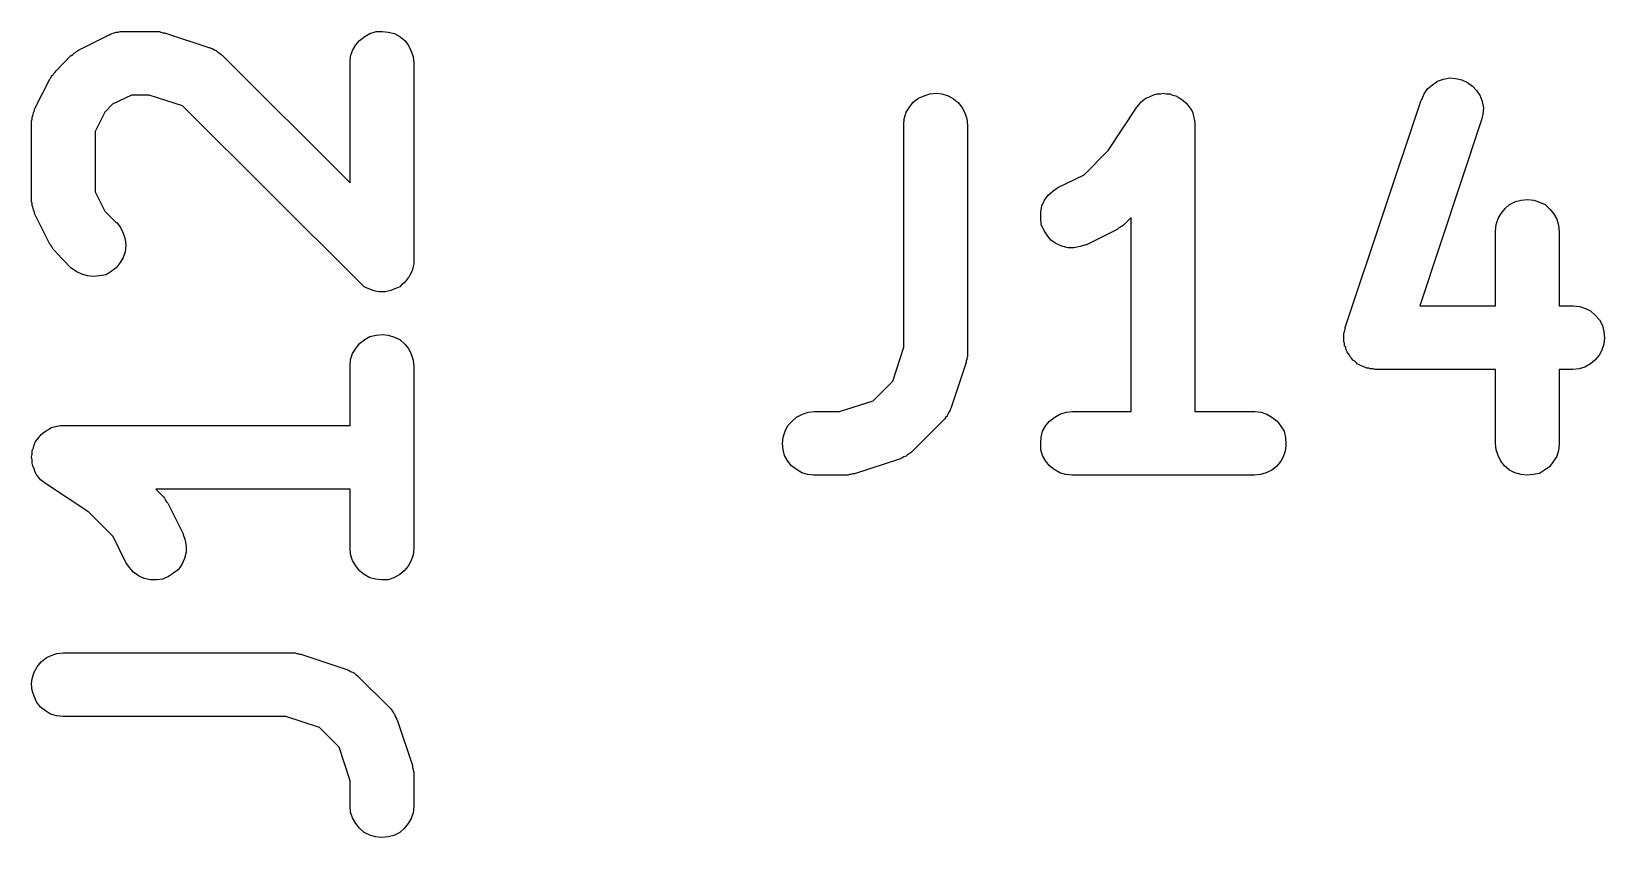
# Model space of a CAD drawing. Extents: x 169.2 to 195, y -135.1 to -106.
# Drawn here: x 192.176 to 194.645, y -115.245 to -113.979 of the extents above; entities that cross this region are included whole.
import ezdxf

# ---------------------------------------------------------------- set-up
doc = ezdxf.new("R2010")
doc.units = 0
doc.layers.add('BLACK', color=7, linetype='CONTINUOUS')

msp = doc.modelspace()

# ---------------------------------------------------------------- linework, layer by layer
at = {"layer": 'BLACK', "linetype": 'CONTINUOUS'}
for p, q in [((192.251, -114.008), (192.299, -113.984)), ((192.299, -113.984), (192.3, -113.984)), ((192.3, -113.984), (192.301, -113.983)), ((192.301, -113.983), (192.302, -113.982)), ((192.302, -113.982), (192.306, -113.981)), ((192.306, -113.981), (192.309, -113.98)), ((192.309, -113.98), (192.31, -113.98)), ((192.31, -113.98), (192.312, -113.98)), ((192.312, -113.98), (192.315, -113.979)), ((192.315, -113.979), (192.318, -113.979)), ((192.318, -113.979), (192.32, -113.979)), ((192.32, -113.979), (192.321, -113.979)), ((192.321, -113.979), (192.369, -113.979)), ((192.369, -113.979), (192.37, -113.979)), ((192.37, -113.979), (192.373, -113.979)), ((192.373, -113.979), (192.375, -113.979)), ((192.375, -113.979), (192.377, -113.979)), ((192.377, -113.979), (192.379, -113.98)), ((192.379, -113.98), (192.382, -113.981)), ((192.382, -113.981), (192.385, -113.981)), ((192.385, -113.981), (192.456, -114.005)), ((192.685, -114), (192.691, -113.993)), ((192.691, -113.993), (192.699, -113.987)), ((192.699, -113.987), (192.707, -113.982)), ((192.707, -113.982), (192.717, -113.979)), ((192.717, -113.979), (192.727, -113.979)), ((192.727, -113.979), (192.736, -113.98)), ((192.736, -113.98), (192.746, -113.982)), ((192.746, -113.982), (192.754, -113.987)), ((192.754, -113.987), (192.762, -113.993)), ((192.762, -113.993), (192.768, -114.001)), ((192.215, -114.041), (192.238, -114.017)), ((192.238, -114.017), (192.239, -114.017)), ((192.239, -114.017), (192.241, -114.015)), ((192.241, -114.015), (192.243, -114.013)), ((192.243, -114.013), (192.245, -114.012)), ((192.245, -114.012), (192.247, -114.01)), ((192.247, -114.01), (192.249, -114.009)), ((192.249, -114.009), (192.251, -114.008)), ((192.456, -114.005), (192.457, -114.005)), ((192.457, -114.005), (192.458, -114.006)), ((192.458, -114.006), (192.46, -114.006)), ((192.46, -114.006), (192.463, -114.008)), ((192.463, -114.008), (192.466, -114.009)), ((192.466, -114.009), (192.467, -114.01)), ((192.467, -114.01), (192.468, -114.011)), ((192.468, -114.011), (192.471, -114.013)), ((192.471, -114.013), (192.474, -114.015)), ((192.474, -114.015), (192.475, -114.016)), ((192.475, -114.016), (192.476, -114.017)), ((192.476, -114.017), (192.676, -114.217)), ((192.676, -114.028), (192.677, -114.018)), ((192.677, -114.018), (192.68, -114.009)), ((192.68, -114.009), (192.685, -114)), ((192.768, -114.001), (192.772, -114.01)), ((192.772, -114.01), (192.775, -114.019)), ((192.211, -114.045), (192.213, -114.043)), ((192.213, -114.043), (192.215, -114.041)), ((192.676, -114.029), (192.676, -114.028)), ((192.676, -114.217), (192.676, -114.029)), ((192.775, -114.019), (192.776, -114.029)), ((192.776, -114.029), (192.776, -114.338)), ((192.181, -114.101), (192.205, -114.054)), ((192.205, -114.054), (192.206, -114.053)), ((192.206, -114.053), (192.207, -114.051)), ((192.207, -114.051), (192.208, -114.048)), ((192.208, -114.048), (192.21, -114.047)), ((192.21, -114.047), (192.211, -114.045)), ((194.367, -114.069), (194.375, -114.063)), ((194.375, -114.063), (194.383, -114.057)), ((194.383, -114.057), (194.392, -114.054)), ((194.392, -114.054), (194.402, -114.052)), ((194.402, -114.052), (194.411, -114.053)), ((194.411, -114.053), (194.421, -114.055)), ((194.421, -114.055), (194.43, -114.059)), ((194.43, -114.059), (194.438, -114.065)), ((194.438, -114.065), (194.444, -114.072)), ((192.333, -114.079), (192.303, -114.093)), ((192.361, -114.079), (192.333, -114.079)), ((192.413, -114.096), (192.361, -114.079)), ((193.554, -114.098), (193.56, -114.09)), ((193.56, -114.09), (193.568, -114.084)), ((193.568, -114.084), (193.577, -114.08)), ((193.577, -114.08), (193.586, -114.077)), ((193.586, -114.077), (193.596, -114.076)), ((193.596, -114.076), (193.605, -114.077)), ((193.605, -114.077), (193.615, -114.08)), ((193.615, -114.08), (193.623, -114.085)), ((193.623, -114.085), (193.631, -114.091)), ((193.631, -114.091), (193.637, -114.099)), ((193.914, -114.094), (193.917, -114.09)), ((193.917, -114.09), (193.921, -114.087)), ((193.917, -114.09), (193.917, -114.09)), ((193.917, -114.09), (193.917, -114.09)), ((193.921, -114.087), (193.925, -114.084)), ((193.925, -114.084), (193.93, -114.082)), ((193.925, -114.084), (193.925, -114.084)), ((193.925, -114.084), (193.925, -114.084)), ((193.93, -114.082), (193.934, -114.08)), ((193.934, -114.08), (193.939, -114.078)), ((193.934, -114.08), (193.934, -114.08)), ((193.934, -114.08), (193.934, -114.08)), ((193.939, -114.078), (193.943, -114.077)), ((193.943, -114.077), (193.943, -114.077)), ((193.943, -114.077), (193.943, -114.077)), ((193.943, -114.077), (193.948, -114.077)), ((193.948, -114.077), (193.953, -114.076)), ((193.953, -114.076), (193.953, -114.076)), ((193.953, -114.076), (193.957, -114.077)), ((193.953, -114.076), (193.953, -114.076)), ((193.957, -114.077), (193.962, -114.077)), ((193.962, -114.077), (193.962, -114.077)), ((193.962, -114.077), (193.963, -114.077)), ((193.963, -114.077), (193.967, -114.079)), ((193.967, -114.079), (193.972, -114.08)), ((193.972, -114.08), (193.972, -114.08)), ((193.972, -114.08), (193.972, -114.08)), ((193.972, -114.08), (193.976, -114.082)), ((193.976, -114.082), (193.98, -114.085)), ((193.98, -114.085), (193.98, -114.085)), ((193.98, -114.085), (193.98, -114.085)), ((193.98, -114.085), (193.984, -114.088)), ((193.984, -114.088), (193.988, -114.091)), ((193.988, -114.091), (193.988, -114.091)), ((193.988, -114.091), (193.988, -114.091)), ((193.988, -114.091), (193.991, -114.095)), ((194.238, -114.444), (194.357, -114.087)), ((194.357, -114.087), (194.358, -114.086)), ((194.358, -114.086), (194.362, -114.077)), ((194.362, -114.077), (194.367, -114.069)), ((194.444, -114.072), (194.45, -114.08)), ((194.45, -114.08), (194.453, -114.089)), ((194.453, -114.089), (194.455, -114.099)), ((192.176, -114.12), (192.177, -114.117)), ((192.177, -114.113), (192.178, -114.112)), ((192.177, -114.117), (192.177, -114.113)), ((192.178, -114.111), (192.179, -114.107)), ((192.178, -114.112), (192.178, -114.111)), ((192.179, -114.107), (192.18, -114.104)), ((192.18, -114.104), (192.181, -114.103)), ((192.181, -114.103), (192.181, -114.101)), ((192.291, -114.106), (192.276, -114.136)), ((192.303, -114.093), (192.291, -114.106)), ((192.691, -114.373), (192.413, -114.096)), ((193.545, -114.125), (193.546, -114.116)), ((193.546, -114.116), (193.549, -114.106)), ((193.549, -114.106), (193.554, -114.098)), ((193.637, -114.099), (193.641, -114.107)), ((193.641, -114.107), (193.644, -114.116)), ((193.644, -114.116), (193.645, -114.126)), ((193.866, -114.166), (193.911, -114.098)), ((193.911, -114.098), (193.914, -114.094)), ((193.911, -114.098), (193.911, -114.098)), ((193.911, -114.098), (193.911, -114.098)), ((193.911, -114.098), (193.911, -114.098)), ((193.911, -114.098), (193.911, -114.098)), ((193.991, -114.095), (193.994, -114.099)), ((193.994, -114.099), (193.994, -114.099)), ((193.994, -114.099), (193.994, -114.099)), ((193.994, -114.099), (193.997, -114.103)), ((193.997, -114.103), (193.999, -114.107)), ((193.999, -114.107), (193.999, -114.107)), ((193.999, -114.107), (193.999, -114.107)), ((193.999, -114.107), (194, -114.112)), ((194, -114.112), (194.001, -114.116)), ((194.001, -114.116), (194.001, -114.117)), ((194.001, -114.117), (194.001, -114.117)), ((194.001, -114.117), (194.002, -114.122)), ((194.454, -114.109), (194.452, -114.118)), ((194.455, -114.099), (194.454, -114.109)), ((192.176, -114.122), (192.176, -114.12)), ((192.176, -114.123), (192.176, -114.122)), ((192.176, -114.124), (192.176, -114.123)), ((192.176, -114.243), (192.176, -114.124)), ((192.276, -114.136), (192.276, -114.231)), ((193.545, -114.126), (193.545, -114.125)), ((193.545, -114.475), (193.545, -114.126)), ((193.645, -114.126), (193.645, -114.483)), ((194.002, -114.122), (194.002, -114.126)), ((194.002, -114.126), (194.002, -114.576)), ((194.452, -114.118), (194.355, -114.41)), ((193.828, -114.204), (193.866, -114.166)), ((193.787, -114.224), (193.828, -114.204)), ((192.276, -114.231), (192.291, -114.261)), ((193.766, -114.244), (193.772, -114.236)), ((193.772, -114.236), (193.779, -114.23)), ((193.779, -114.23), (193.787, -114.224)), ((192.176, -114.244), (192.176, -114.243)), ((192.176, -114.246), (192.176, -114.244)), ((192.177, -114.249), (192.176, -114.246)), ((192.177, -114.253), (192.177, -114.249)), ((192.178, -114.254), (192.177, -114.253)), ((192.178, -114.255), (192.178, -114.254)), ((192.179, -114.259), (192.178, -114.255)), ((192.18, -114.262), (192.179, -114.259)), ((192.181, -114.263), (192.18, -114.262)), ((192.181, -114.265), (192.181, -114.263)), ((192.205, -114.313), (192.181, -114.265)), ((192.181, -114.265), (192.181, -114.265)), ((192.291, -114.261), (192.309, -114.279)), ((193.76, -114.263), (193.762, -114.253)), ((193.76, -114.272), (193.76, -114.263)), ((193.762, -114.253), (193.766, -114.244)), ((194.478, -114.273), (194.483, -114.265)), ((194.483, -114.265), (194.489, -114.257)), ((194.489, -114.257), (194.496, -114.251)), ((194.496, -114.251), (194.505, -114.246)), ((194.505, -114.246), (194.514, -114.244)), ((194.514, -114.244), (194.524, -114.243)), ((194.524, -114.243), (194.534, -114.244)), ((194.534, -114.244), (194.543, -114.247)), ((194.543, -114.247), (194.552, -114.251)), ((194.552, -114.251), (194.559, -114.258)), ((194.559, -114.258), (194.565, -114.265)), ((194.565, -114.265), (194.57, -114.274)), ((192.309, -114.279), (192.31, -114.279)), ((192.31, -114.279), (192.316, -114.287)), ((192.316, -114.287), (192.32, -114.296)), ((193.761, -114.282), (193.76, -114.272)), ((193.765, -114.291), (193.761, -114.282)), ((193.88, -114.29), (193.832, -114.314)), ((193.882, -114.288), (193.88, -114.29)), ((193.884, -114.287), (193.882, -114.288)), ((193.886, -114.286), (193.884, -114.287)), ((193.888, -114.285), (193.886, -114.286)), ((193.89, -114.283), (193.888, -114.285)), ((193.892, -114.281), (193.89, -114.283)), ((193.902, -114.271), (193.892, -114.281)), ((193.892, -114.281), (193.892, -114.281)), ((193.902, -114.576), (193.902, -114.271)), ((194.474, -114.292), (194.475, -114.282)), ((194.475, -114.282), (194.478, -114.273)), ((194.57, -114.274), (194.573, -114.283)), ((194.573, -114.283), (194.574, -114.293)), ((192.207, -114.315), (192.205, -114.313)), ((192.32, -114.296), (192.323, -114.305)), ((192.323, -114.305), (192.324, -114.315)), ((193.77, -114.299), (193.765, -114.291)), ((193.776, -114.307), (193.77, -114.299)), ((193.784, -114.312), (193.776, -114.307)), ((193.793, -114.316), (193.784, -114.312)), ((193.831, -114.314), (193.822, -114.317)), ((193.832, -114.314), (193.831, -114.314)), ((194.474, -114.293), (194.474, -114.292)), ((194.474, -114.41), (194.474, -114.293)), ((194.574, -114.293), (194.574, -114.41)), ((192.208, -114.318), (192.207, -114.315)), ((192.209, -114.319), (192.208, -114.318)), ((192.21, -114.321), (192.209, -114.319)), ((192.212, -114.323), (192.21, -114.321)), ((192.214, -114.325), (192.212, -114.323)), ((192.215, -114.326), (192.214, -114.325)), ((192.238, -114.35), (192.215, -114.326)), ((192.32, -114.334), (192.315, -114.342)), ((192.323, -114.325), (192.32, -114.334)), ((192.324, -114.315), (192.323, -114.325)), ((192.776, -114.338), (192.776, -114.339)), ((192.776, -114.339), (192.776, -114.339)), ((192.776, -114.339), (192.776, -114.339)), ((192.776, -114.339), (192.776, -114.339)), ((192.776, -114.339), (192.776, -114.344)), ((193.803, -114.319), (193.793, -114.316)), ((193.812, -114.319), (193.803, -114.319)), ((193.822, -114.317), (193.812, -114.319)), ((192.246, -114.356), (192.238, -114.35)), ((192.255, -114.36), (192.246, -114.356)), ((192.264, -114.363), (192.255, -114.36)), ((192.274, -114.364), (192.264, -114.363)), ((192.283, -114.363), (192.274, -114.364)), ((192.293, -114.361), (192.283, -114.363)), ((192.301, -114.356), (192.293, -114.361)), ((192.309, -114.35), (192.301, -114.356)), ((192.315, -114.342), (192.309, -114.35)), ((192.77, -114.362), (192.768, -114.366)), ((192.772, -114.358), (192.77, -114.362)), ((192.774, -114.353), (192.772, -114.358)), ((192.772, -114.358), (192.772, -114.358)), ((192.772, -114.358), (192.772, -114.358)), ((192.775, -114.348), (192.774, -114.353)), ((192.776, -114.344), (192.775, -114.348)), ((192.775, -114.348), (192.775, -114.348)), ((192.775, -114.348), (192.775, -114.348)), ((192.694, -114.376), (192.691, -114.373)), ((192.698, -114.38), (192.694, -114.376)), ((192.703, -114.382), (192.698, -114.38)), ((192.698, -114.38), (192.698, -114.38)), ((192.698, -114.38), (192.698, -114.38)), ((192.707, -114.384), (192.703, -114.382)), ((192.712, -114.386), (192.707, -114.384)), ((192.707, -114.384), (192.707, -114.384)), ((192.707, -114.384), (192.707, -114.384)), ((192.716, -114.387), (192.712, -114.386)), ((192.721, -114.388), (192.716, -114.387)), ((192.716, -114.387), (192.716, -114.387)), ((192.716, -114.387), (192.716, -114.387)), ((192.726, -114.388), (192.721, -114.388)), ((192.731, -114.388), (192.726, -114.388)), ((192.726, -114.388), (192.726, -114.388)), ((192.726, -114.388), (192.726, -114.388)), ((192.736, -114.387), (192.731, -114.388)), ((192.74, -114.386), (192.736, -114.387)), ((192.736, -114.387), (192.736, -114.387)), ((192.736, -114.387), (192.736, -114.387)), ((192.745, -114.384), (192.74, -114.386)), ((192.749, -114.382), (192.745, -114.384)), ((192.745, -114.384), (192.745, -114.384)), ((192.745, -114.384), (192.745, -114.384)), ((192.754, -114.38), (192.749, -114.382)), ((192.757, -114.377), (192.754, -114.38)), ((192.754, -114.38), (192.754, -114.38)), ((192.754, -114.38), (192.754, -114.38)), ((192.761, -114.374), (192.757, -114.377)), ((192.764, -114.37), (192.761, -114.374)), ((192.761, -114.374), (192.761, -114.374)), ((192.761, -114.374), (192.761, -114.374)), ((192.767, -114.366), (192.764, -114.37)), ((192.768, -114.366), (192.767, -114.366)), ((192.767, -114.366), (192.767, -114.366)), ((194.355, -114.41), (194.474, -114.41)), ((194.574, -114.41), (194.595, -114.41)), ((194.595, -114.41), (194.596, -114.41)), ((194.596, -114.41), (194.606, -114.411)), ((194.606, -114.411), (194.615, -114.414)), ((194.615, -114.414), (194.623, -114.418)), ((194.623, -114.418), (194.631, -114.425)), ((194.631, -114.425), (194.637, -114.432)), ((194.637, -114.432), (194.642, -114.441)), ((192.699, -114.463), (192.707, -114.458)), ((192.707, -114.458), (192.717, -114.456)), ((192.717, -114.456), (192.727, -114.455)), ((192.727, -114.455), (192.736, -114.456)), ((192.736, -114.456), (192.746, -114.459)), ((192.746, -114.459), (192.754, -114.463)), ((194.236, -114.453), (194.237, -114.451)), ((194.236, -114.456), (194.236, -114.453)), ((194.236, -114.459), (194.236, -114.456)), ((194.236, -114.461), (194.236, -114.459)), ((194.236, -114.463), (194.236, -114.461)), ((194.237, -114.449), (194.238, -114.447)), ((194.237, -114.451), (194.237, -114.449)), ((194.238, -114.447), (194.238, -114.444)), ((194.642, -114.441), (194.644, -114.45)), ((194.644, -114.45), (194.645, -114.46)), ((194.645, -114.46), (194.644, -114.47)), ((192.677, -114.494), (192.68, -114.485)), ((192.68, -114.485), (192.685, -114.477)), ((192.685, -114.477), (192.691, -114.469)), ((192.691, -114.469), (192.699, -114.463)), ((192.754, -114.463), (192.762, -114.47)), ((192.762, -114.47), (192.768, -114.477)), ((192.768, -114.477), (192.772, -114.486)), ((192.772, -114.486), (192.775, -114.495)), ((193.528, -114.528), (193.545, -114.475)), ((193.645, -114.483), (193.645, -114.484)), ((193.645, -114.484), (193.645, -114.487)), ((193.645, -114.487), (193.645, -114.49)), ((194.236, -114.466), (194.236, -114.463)), ((194.237, -114.469), (194.236, -114.466)), ((194.237, -114.471), (194.237, -114.469)), ((194.237, -114.473), (194.237, -114.471)), ((194.239, -114.475), (194.237, -114.473)), ((194.239, -114.478), (194.239, -114.475)), ((194.24, -114.48), (194.239, -114.478)), ((194.241, -114.482), (194.24, -114.48)), ((194.242, -114.484), (194.241, -114.482)), ((194.244, -114.487), (194.242, -114.484)), ((194.245, -114.488), (194.244, -114.487)), ((194.637, -114.487), (194.63, -114.495)), ((194.641, -114.479), (194.637, -114.487)), ((194.644, -114.47), (194.641, -114.479)), ((192.676, -114.504), (192.677, -114.494)), ((192.676, -114.505), (192.676, -114.504)), ((192.676, -114.598), (192.676, -114.505)), ((192.775, -114.495), (192.776, -114.505)), ((192.776, -114.505), (192.776, -114.79)), ((193.643, -114.499), (193.619, -114.571)), ((193.644, -114.494), (193.643, -114.496)), ((193.643, -114.496), (193.643, -114.499)), ((193.645, -114.49), (193.644, -114.492)), ((193.644, -114.492), (193.644, -114.494)), ((194.246, -114.49), (194.245, -114.488)), ((194.248, -114.492), (194.246, -114.49)), ((194.25, -114.495), (194.248, -114.492)), ((194.251, -114.496), (194.25, -114.495)), ((194.253, -114.497), (194.251, -114.496)), ((194.255, -114.499), (194.253, -114.497)), ((194.257, -114.501), (194.255, -114.499)), ((194.259, -114.502), (194.257, -114.501)), ((194.261, -114.503), (194.259, -114.502)), ((194.263, -114.504), (194.261, -114.503)), ((194.266, -114.505), (194.263, -114.504)), ((194.268, -114.506), (194.266, -114.505)), ((194.27, -114.507), (194.268, -114.506)), ((194.272, -114.508), (194.27, -114.507)), ((194.275, -114.508), (194.272, -114.508)), ((194.277, -114.509), (194.275, -114.508)), ((194.279, -114.509), (194.277, -114.509)), ((194.282, -114.509), (194.279, -114.509)), ((194.285, -114.51), (194.282, -114.509)), ((194.286, -114.51), (194.285, -114.51)), ((194.474, -114.51), (194.286, -114.51)), ((194.474, -114.626), (194.474, -114.51)), ((194.595, -114.51), (194.574, -114.51)), ((194.574, -114.51), (194.574, -114.626)), ((194.605, -114.509), (194.595, -114.51)), ((194.614, -114.506), (194.605, -114.509)), ((194.623, -114.501), (194.614, -114.506)), ((194.63, -114.495), (194.623, -114.501)), ((193.497, -114.559), (193.528, -114.528)), ((193.444, -114.576), (193.497, -114.559)), ((193.37, -114.591), (193.377, -114.585)), ((193.377, -114.585), (193.386, -114.58)), ((193.386, -114.58), (193.395, -114.577)), ((193.395, -114.577), (193.405, -114.576)), ((193.405, -114.576), (193.444, -114.576)), ((193.611, -114.585), (193.609, -114.588)), ((193.613, -114.583), (193.611, -114.585)), ((193.614, -114.581), (193.613, -114.583)), ((193.615, -114.58), (193.614, -114.581)), ((193.616, -114.577), (193.615, -114.58)), ((193.618, -114.574), (193.616, -114.577)), ((193.619, -114.571), (193.618, -114.573)), ((193.618, -114.573), (193.618, -114.574)), ((193.619, -114.571), (193.619, -114.571)), ((193.774, -114.591), (193.782, -114.585)), ((193.782, -114.585), (193.79, -114.58)), ((193.79, -114.58), (193.8, -114.577)), ((193.8, -114.577), (193.81, -114.576)), ((193.81, -114.576), (193.902, -114.576)), ((194.002, -114.576), (194.095, -114.576)), ((194.095, -114.576), (194.096, -114.576)), ((194.096, -114.576), (194.106, -114.577)), ((194.106, -114.577), (194.115, -114.58)), ((194.115, -114.58), (194.123, -114.585)), ((194.123, -114.585), (194.131, -114.591)), ((192.191, -114.612), (192.195, -114.609)), ((192.195, -114.609), (192.199, -114.606)), ((192.199, -114.606), (192.203, -114.604)), ((192.199, -114.606), (192.199, -114.606)), ((192.199, -114.606), (192.199, -114.606)), ((192.203, -114.604), (192.207, -114.601)), ((192.207, -114.601), (192.212, -114.6)), ((192.207, -114.601), (192.207, -114.601)), ((192.207, -114.601), (192.207, -114.601)), ((192.212, -114.6), (192.216, -114.599)), ((192.216, -114.599), (192.217, -114.599)), ((192.217, -114.599), (192.221, -114.598)), ((192.217, -114.599), (192.217, -114.599)), ((192.221, -114.598), (192.226, -114.598)), ((192.226, -114.598), (192.676, -114.598)), ((193.356, -114.616), (193.359, -114.607)), ((193.359, -114.607), (193.363, -114.598)), ((193.363, -114.598), (193.37, -114.591)), ((193.607, -114.59), (193.559, -114.638)), ((193.608, -114.589), (193.607, -114.59)), ((193.609, -114.588), (193.608, -114.589)), ((193.761, -114.616), (193.763, -114.607)), ((193.763, -114.607), (193.768, -114.598)), ((193.768, -114.598), (193.774, -114.591)), ((194.131, -114.591), (194.137, -114.599)), ((194.137, -114.599), (194.142, -114.607)), ((194.142, -114.607), (194.144, -114.617)), ((192.177, -114.637), (192.179, -114.633)), ((192.179, -114.633), (192.18, -114.628)), ((192.18, -114.628), (192.182, -114.624)), ((192.18, -114.628), (192.18, -114.628)), ((192.18, -114.628), (192.18, -114.628)), ((192.182, -114.624), (192.185, -114.62)), ((192.185, -114.62), (192.188, -114.616)), ((192.185, -114.62), (192.185, -114.62)), ((192.185, -114.62), (192.185, -114.62)), ((192.188, -114.616), (192.191, -114.612)), ((192.191, -114.612), (192.191, -114.612)), ((192.191, -114.612), (192.191, -114.612)), ((193.355, -114.626), (193.356, -114.616)), ((193.356, -114.636), (193.355, -114.626)), ((193.76, -114.626), (193.761, -114.616)), ((193.76, -114.636), (193.76, -114.626)), ((194.144, -114.617), (194.145, -114.627)), ((194.145, -114.627), (194.144, -114.636)), ((194.475, -114.636), (194.474, -114.626)), ((194.574, -114.627), (194.573, -114.637)), ((194.574, -114.626), (194.574, -114.627)), ((192.176, -114.647), (192.177, -114.643)), ((192.177, -114.652), (192.176, -114.647)), ((192.176, -114.647), (192.176, -114.647)), ((192.176, -114.647), (192.176, -114.647)), ((192.177, -114.638), (192.177, -114.637)), ((192.177, -114.643), (192.177, -114.638)), ((192.177, -114.638), (192.177, -114.638)), ((192.177, -114.657), (192.177, -114.652)), ((192.178, -114.661), (192.177, -114.657)), ((192.177, -114.657), (192.177, -114.657)), ((192.177, -114.657), (192.177, -114.657)), ((193.358, -114.645), (193.356, -114.636)), ((193.363, -114.654), (193.358, -114.645)), ((193.369, -114.661), (193.363, -114.654)), ((193.54, -114.65), (193.468, -114.674)), ((193.541, -114.649), (193.54, -114.65)), ((193.542, -114.649), (193.541, -114.649)), ((193.545, -114.647), (193.542, -114.649)), ((193.549, -114.646), (193.545, -114.647)), ((193.55, -114.645), (193.549, -114.646)), ((193.551, -114.644), (193.55, -114.645)), ((193.554, -114.642), (193.551, -114.644)), ((193.557, -114.64), (193.554, -114.642)), ((193.558, -114.639), (193.557, -114.64)), ((193.559, -114.638), (193.558, -114.639)), ((193.559, -114.638), (193.559, -114.638)), ((193.763, -114.645), (193.76, -114.636)), ((193.768, -114.654), (193.763, -114.645)), ((193.774, -114.661), (193.768, -114.654)), ((194.137, -114.654), (194.13, -114.662)), ((194.141, -114.646), (194.137, -114.654)), ((194.144, -114.636), (194.141, -114.646)), ((194.478, -114.645), (194.475, -114.636)), ((194.482, -114.654), (194.478, -114.645)), ((194.488, -114.661), (194.482, -114.654)), ((194.565, -114.654), (194.559, -114.662)), ((194.57, -114.646), (194.565, -114.654)), ((194.573, -114.637), (194.57, -114.646)), ((192.18, -114.666), (192.178, -114.661)), ((192.182, -114.671), (192.18, -114.666)), ((192.18, -114.666), (192.18, -114.666)), ((192.18, -114.666), (192.18, -114.666)), ((192.184, -114.675), (192.182, -114.671)), ((192.187, -114.679), (192.184, -114.675)), ((192.184, -114.675), (192.184, -114.675)), ((192.184, -114.675), (192.184, -114.675)), ((192.19, -114.683), (192.187, -114.679)), ((192.194, -114.686), (192.19, -114.683)), ((192.19, -114.683), (192.19, -114.683)), ((192.19, -114.683), (192.19, -114.683)), ((193.377, -114.667), (193.369, -114.661)), ((193.385, -114.672), (193.377, -114.667)), ((193.394, -114.675), (193.385, -114.672)), ((193.404, -114.676), (193.394, -114.675)), ((193.405, -114.676), (193.404, -114.676)), ((193.452, -114.676), (193.405, -114.676)), ((193.455, -114.676), (193.452, -114.676)), ((193.458, -114.676), (193.455, -114.676)), ((193.46, -114.675), (193.458, -114.676)), ((193.462, -114.675), (193.46, -114.675)), ((193.465, -114.674), (193.462, -114.675)), ((193.468, -114.674), (193.465, -114.674)), ((193.468, -114.674), (193.468, -114.674)), ((193.781, -114.667), (193.774, -114.661)), ((193.79, -114.672), (193.781, -114.667)), ((193.799, -114.675), (193.79, -114.672)), ((193.809, -114.676), (193.799, -114.675)), ((193.81, -114.676), (193.809, -114.676)), ((194.095, -114.676), (193.81, -114.676)), ((194.105, -114.675), (194.095, -114.676)), ((194.114, -114.672), (194.105, -114.675)), ((194.123, -114.668), (194.114, -114.672)), ((194.13, -114.662), (194.123, -114.668)), ((194.496, -114.668), (194.488, -114.661)), ((194.504, -114.672), (194.496, -114.668)), ((194.514, -114.675), (194.504, -114.672)), ((194.523, -114.676), (194.514, -114.675)), ((194.533, -114.675), (194.523, -114.676)), ((194.543, -114.673), (194.533, -114.675)), ((194.551, -114.668), (194.543, -114.673)), ((194.559, -114.662), (194.551, -114.668)), ((192.198, -114.689), (192.194, -114.686)), ((192.266, -114.734), (192.198, -114.689)), ((192.198, -114.689), (192.198, -114.689)), ((192.198, -114.689), (192.198, -114.689)), ((192.198, -114.689), (192.198, -114.689)), ((192.198, -114.689), (192.198, -114.689)), ((192.676, -114.698), (192.371, -114.698)), ((192.371, -114.698), (192.381, -114.708)), ((192.381, -114.708), (192.381, -114.708)), ((192.381, -114.708), (192.383, -114.71)), ((192.676, -114.79), (192.676, -114.698)), ((192.304, -114.772), (192.266, -114.734)), ((192.383, -114.71), (192.385, -114.712)), ((192.385, -114.712), (192.386, -114.714)), ((192.386, -114.714), (192.387, -114.716)), ((192.387, -114.716), (192.388, -114.718)), ((192.388, -114.718), (192.39, -114.72)), ((192.39, -114.72), (192.414, -114.768)), ((192.324, -114.813), (192.304, -114.772)), ((192.414, -114.768), (192.414, -114.769)), ((192.414, -114.769), (192.417, -114.778)), ((192.417, -114.778), (192.419, -114.788)), ((192.416, -114.807), (192.412, -114.816)), ((192.419, -114.797), (192.416, -114.807)), ((192.419, -114.788), (192.419, -114.797)), ((192.677, -114.8), (192.676, -114.79)), ((192.68, -114.81), (192.677, -114.8)), ((192.775, -114.801), (192.772, -114.81)), ((192.776, -114.791), (192.775, -114.801)), ((192.776, -114.79), (192.776, -114.791)), ((192.33, -114.821), (192.324, -114.813)), ((192.336, -114.828), (192.33, -114.821)), ((192.344, -114.834), (192.336, -114.828)), ((192.399, -114.83), (192.391, -114.835)), ((192.407, -114.824), (192.399, -114.83)), ((192.412, -114.816), (192.407, -114.824)), ((192.685, -114.818), (192.68, -114.81)), ((192.691, -114.826), (192.685, -114.818)), ((192.698, -114.832), (192.691, -114.826)), ((192.707, -114.837), (192.698, -114.832)), ((192.754, -114.832), (192.745, -114.837)), ((192.761, -114.826), (192.754, -114.832)), ((192.767, -114.819), (192.761, -114.826)), ((192.772, -114.81), (192.767, -114.819)), ((192.353, -114.838), (192.344, -114.834)), ((192.363, -114.84), (192.353, -114.838)), ((192.372, -114.84), (192.363, -114.84)), ((192.382, -114.839), (192.372, -114.84)), ((192.391, -114.835), (192.382, -114.839)), ((192.716, -114.839), (192.707, -114.837)), ((192.726, -114.84), (192.716, -114.839)), ((192.736, -114.84), (192.726, -114.84)), ((192.745, -114.837), (192.736, -114.84)), ((192.207, -114.959), (192.216, -114.956)), ((192.216, -114.956), (192.226, -114.955)), ((192.226, -114.955), (192.583, -114.955)), ((192.583, -114.955), (192.584, -114.955)), ((192.584, -114.955), (192.587, -114.955)), ((192.587, -114.955), (192.59, -114.955)), ((192.59, -114.955), (192.592, -114.956)), ((192.592, -114.956), (192.594, -114.956)), ((192.594, -114.956), (192.596, -114.957)), ((192.18, -114.985), (192.185, -114.977)), ((192.185, -114.977), (192.191, -114.969)), ((192.191, -114.969), (192.199, -114.963)), ((192.199, -114.963), (192.207, -114.959)), ((192.596, -114.957), (192.599, -114.957)), ((192.599, -114.957), (192.671, -114.981)), ((192.671, -114.981), (192.671, -114.981)), ((192.671, -114.981), (192.673, -114.982)), ((192.176, -115.004), (192.177, -114.995)), ((192.177, -115.014), (192.176, -115.004)), ((192.177, -114.995), (192.18, -114.985)), ((192.673, -114.982), (192.674, -114.982)), ((192.674, -114.982), (192.677, -114.984)), ((192.677, -114.984), (192.68, -114.985)), ((192.68, -114.985), (192.681, -114.986)), ((192.681, -114.986), (192.683, -114.987)), ((192.683, -114.987), (192.685, -114.989)), ((192.685, -114.989), (192.688, -114.991)), ((192.688, -114.991), (192.689, -114.992)), ((192.689, -114.992), (192.69, -114.993)), ((192.69, -114.993), (192.738, -115.041)), ((192.18, -115.023), (192.177, -115.014)), ((192.184, -115.032), (192.18, -115.023)), ((192.19, -115.04), (192.184, -115.032)), ((192.198, -115.046), (192.19, -115.04)), ((192.206, -115.051), (192.198, -115.046)), ((192.216, -115.054), (192.206, -115.051)), ((192.225, -115.055), (192.216, -115.054)), ((192.226, -115.055), (192.225, -115.055)), ((192.575, -115.055), (192.226, -115.055)), ((192.628, -115.072), (192.575, -115.055)), ((192.738, -115.041), (192.738, -115.041)), ((192.738, -115.041), (192.739, -115.042)), ((192.739, -115.042), (192.74, -115.043)), ((192.74, -115.043), (192.742, -115.046)), ((192.742, -115.046), (192.744, -115.049)), ((192.744, -115.049), (192.745, -115.05)), ((192.745, -115.05), (192.746, -115.051)), ((192.746, -115.051), (192.747, -115.055)), ((192.747, -115.055), (192.749, -115.058)), ((192.659, -115.103), (192.628, -115.072)), ((192.749, -115.058), (192.749, -115.059)), ((192.749, -115.059), (192.75, -115.06)), ((192.75, -115.06), (192.774, -115.132)), ((192.676, -115.156), (192.659, -115.103)), ((192.774, -115.132), (192.774, -115.132)), ((192.774, -115.132), (192.774, -115.135)), ((192.774, -115.135), (192.775, -115.138)), ((192.775, -115.138), (192.775, -115.14)), ((192.775, -115.14), (192.776, -115.142)), ((192.776, -115.142), (192.776, -115.145)), ((192.776, -115.145), (192.776, -115.148)), ((192.776, -115.148), (192.776, -115.195)), ((192.676, -115.195), (192.676, -115.156)), ((192.677, -115.205), (192.676, -115.195)), ((192.776, -115.196), (192.775, -115.206)), ((192.776, -115.195), (192.776, -115.196)), ((192.68, -115.214), (192.677, -115.205)), ((192.685, -115.223), (192.68, -115.214)), ((192.691, -115.23), (192.685, -115.223)), ((192.767, -115.223), (192.761, -115.231)), ((192.772, -115.215), (192.767, -115.223)), ((192.775, -115.206), (192.772, -115.215)), ((192.698, -115.237), (192.691, -115.23)), ((192.707, -115.241), (192.698, -115.237)), ((192.716, -115.244), (192.707, -115.241)), ((192.726, -115.245), (192.716, -115.244)), ((192.736, -115.244), (192.726, -115.245)), ((192.745, -115.242), (192.736, -115.244)), ((192.754, -115.237), (192.745, -115.242)), ((192.761, -115.231), (192.754, -115.237))]:
    msp.add_line(p, q, dxfattribs=at)

doc.saveas('drawing.dxf')
